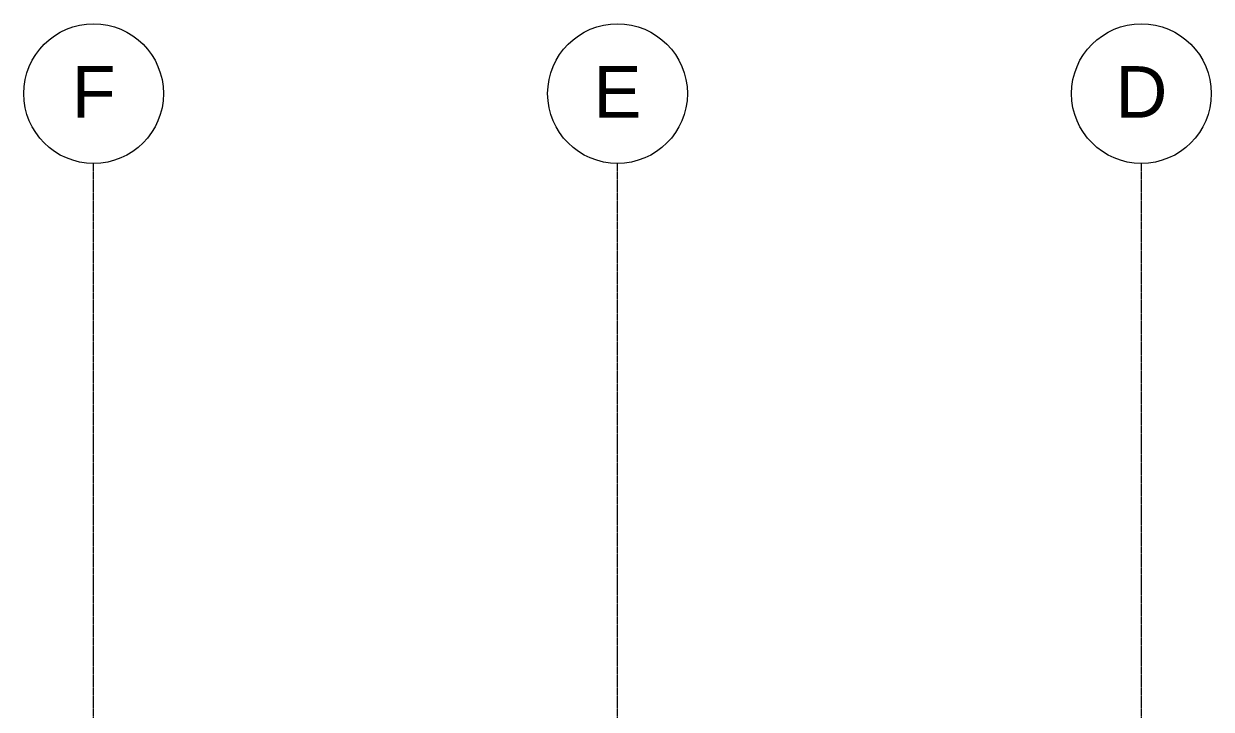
# Model space of a CAD drawing. Header units: inches. Extents: x -26493 to -10162, y -132 to 713.
# Drawn here: x -17423 to -16879, y 399 to 713 of the extents above; entities that cross this region are included whole.
import ezdxf

# ---------------------------------------------------------------- set-up
doc = ezdxf.new("R2010")
doc.units = ezdxf.units.IN
doc.header["$MEASUREMENT"] = 0
doc.linetypes.add('Grid Line 1_2_', pattern=[0.875, 0.5, -0.125, 0.125, -0.125])
doc.layers.add('S-GRID', color=1, linetype='Continuous', lineweight=9)
doc.layers.add('S-GRID-IDEN', color=1, linetype='Continuous', lineweight=9)
doc.styles.add('Arial_1', font='arial.ttf', dxfattribs={"height": 23.60479})

# ---------------------------------------------------------------- blocks, each defined once
blk = doc.blocks.new('Grid - Grid Head - Circle-14747-Section 1')
at = {"layer": 'S-GRID-IDEN'}
blk.add_circle((-21150.05, 680.66), 32, dxfattribs=at)

msp = doc.modelspace()

# ---------------------------------------------------------------- linework, layer by layer
at = {"layer": 'S-GRID', "linetype": 'Grid Line 1_2_'}
for p, q in [((-17391.12, -132), (-17391.12, 648.66)), ((-17151.12, -132), (-17151.12, 648.66)), ((-16911.12, -132), (-16911.12, 648.66))]:
    msp.add_line(p, q, dxfattribs=at)

# ---------------------------------------------------------------- block references
at = {"layer": 'S-GRID-IDEN'}
for p in [(3758.94, 0), (3998.94, 0), (4238.94, 0)]:
    msp.add_blockref('Grid - Grid Head - Circle-14747-Section 1', p, dxfattribs=at)

# ---------------------------------------------------------------- next in the draw order: texts
at = {"layer": 'S-GRID-IDEN', "char_height": 23.6, "attachment_point": 2, "line_spacing_factor": 0.938532, "style": 'Arial_1', "bg_fill": 3, "box_fill_scale": 1.25, "bg_fill_color": 0, "bg_fill_transparency": 0}
for s, insert, width in [('F', (-17391.12, 693.24), 23.904), ('E', (-17151.12, 693.24), 26.208), ('D', (-16911.12, 693.24), 28.224)]:
    msp.add_mtext(s, dxfattribs=dict(at, insert=insert, width=width))

doc.saveas('drawing.dxf')
